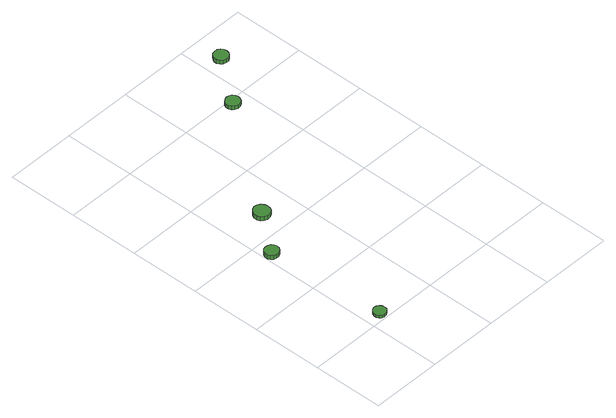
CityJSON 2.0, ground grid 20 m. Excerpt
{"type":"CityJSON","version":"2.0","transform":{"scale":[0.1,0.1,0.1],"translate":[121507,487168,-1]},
"CityObjects":{
"tree1":{"type":"SolitaryVegetationObject","attributes":{"function":"something"},"geometry":[{"type":"MultiSurface","lod":"1","boundaries":[[[0,1,2,3,4,5,6,7,8,9,10,11,12,13,14]],[[15,16,17,18,19,20,21,22,23,24,25,26,27,28,29]],[[0,29,28,1]],[[1,28,27,2]],[[2,27,26,3]],[[3,26,25,4]],[[4,25,24,5]],[[5,24,23,6]],[[6,23,22,7]],[[7,22,21,8]],[[8,21,20,9]],[[9,20,19,10]],[[10,19,18,11]],[[11,18,17,12]],[[12,17,16,13]],[[13,16,15,14]],[[14,15,29,0]]]}]},
"tree2":{"type":"SolitaryVegetationObject","attributes":{"function":"something"},"geometry":[{"type":"MultiSurface","lod":"1","boundaries":[[[30,31,32,33,34,35,36,37,38,39,40,41,42,43,44]],[[45,46,47,48,49,50,51,52,53,54,55,56,57,58,59]],[[30,59,58,31]],[[31,58,57,32]],[[32,57,56,33]],[[33,56,55,34]],[[34,55,54,35]],[[35,54,53,36]],[[36,53,52,37]],[[37,52,51,38]],[[38,51,50,39]],[[39,50,49,40]],[[40,49,48,41]],[[41,48,47,42]],[[42,47,46,43]],[[43,46,45,44]],[[44,45,59,30]]]}]},
"tree3":{"type":"SolitaryVegetationObject","attributes":{"function":"something"},"geometry":[{"type":"MultiSurface","lod":"1","boundaries":[[[60,61,62,63,64,65,66,67,68,69,70,71,72,73,74]],[[75,76,77,78,79,80,81,82,83,84,85,86,87,88,89]],[[60,89,88,61]],[[61,88,87,62]],[[62,87,86,63]],[[63,86,85,64]],[[64,85,84,65]],[[65,84,83,66]],[[66,83,82,67]],[[67,82,81,68]],[[68,81,80,69]],[[69,80,79,70]],[[70,79,78,71]],[[71,78,77,72]],[[72,77,76,73]],[[73,76,75,74]],[[74,75,89,60]]]}]},
"tree4":{"type":"SolitaryVegetationObject","attributes":{"function":"something"},"geometry":[{"type":"MultiSurface","lod":"1","boundaries":[[[90,91,92,93,94,95,96,97,98,99,100,101,102,103,104]],[[105,106,107,108,109,110,111,112,113,114,115,116,117,118,119]],[[90,119,118,91]],[[91,118,117,92]],[[92,117,116,93]],[[93,116,115,94]],[[94,115,114,95]],[[95,114,113,96]],[[96,113,112,97]],[[97,112,111,98]],[[98,111,110,99]],[[99,110,109,100]],[[100,109,108,101]],[[101,108,107,102]],[[102,107,106,103]],[[103,106,105,104]],[[104,105,119,90]]]}]},
"tree5":{"type":"SolitaryVegetationObject","attributes":{"function":"something"},"geometry":[{"type":"MultiSurface","lod":"1","boundaries":[[[120,121,122,123,124,125,126,127,128,129,130,131,132,133,134]],[[135,136,137,138,139,140,141,142,143,144,145,146,147,148,149]],[[120,149,148,121]],[[121,148,147,122]],[[122,147,146,123]],[[123,146,145,124]],[[124,145,144,125]],[[125,144,143,126]],[[126,143,142,127]],[[127,142,141,128]],[[128,141,140,129]],[[129,140,139,130]],[[130,139,138,131]],[[131,138,137,132]],[[132,137,136,133]],[[133,136,135,134]],[[134,135,149,120]]]}]}
},
"vertices":[
[63,23,14],[62,30,14],[57,36,14],[51,40,14],[43,41,14],[36,38,14],[31,33,14],[28,26,14],[28,19,14],[31,12,14],[36,7,14],[43,5,14],[51,6,14],[57,9,14],[62,15,14],[62,15,6],[57,9,6],[51,6,6],[43,5,6],[36,7,6],[31,12,6],[28,19,6],[28,26,6],[31,33,6],[36,38,6],[43,41,6],[51,40,6],[57,36,6],[62,30,6],[63,23,6],
[42,356,20],[40,364,20],[36,370,20],[28,374,20],[20,375,20],[12,373,20],[6,367,20],[3,360,20],[3,351,20],[6,344,20],[12,338,20],[20,336,20],[28,337,20],[36,341,20],[40,347,20],[40,347,7],[36,341,7],[28,337,7],[20,336,7],[12,338,7],[6,344,7],[3,351,7],[3,360,7],[6,367,7],[12,373,7],[20,375,7],[28,374,7],[36,370,7],[40,364,7],[42,356,7],
[128,465,25],[126,474,25],[121,482,25],[113,487,25],[103,488,25],[94,485,25],[87,479,25],[83,470,25],[83,460,25],[87,452,25],[94,445,25],[103,442,25],[113,443,25],[121,448,25],[126,456,25],[126,456,12],[121,448,12],[113,443,12],[103,442,12],[94,445,12],[87,452,12],[83,460,12],[83,470,12],[87,479,12],[94,485,12],[103,488,12],[113,487,12],[121,482,12],[126,474,12],[128,465,12],
[369,785,21],[367,793,21],[363,800,21],[355,804,21],[347,805,21],[339,802,21],[333,797,21],[330,789,21],[330,781,21],[333,773,21],[339,768,21],[347,765,21],[355,766,21],[363,770,21],[367,777,21],[367,777,9],[363,770,9],[355,766,9],[347,765,9],[339,768,9],[333,773,9],[330,781,9],[330,789,9],[333,797,9],[339,802,9],[347,805,9],[355,804,9],[363,800,9],[367,793,9],[369,785,9],
[473,919,18],[471,927,18],[466,934,18],[459,939,18],[450,939,18],[442,937,18],[436,931,18],[432,923,18],[432,915,18],[436,907,18],[442,901,18],[450,899,18],[459,899,18],[466,904,18],[471,911,18],[471,911,6],[466,904,6],[459,899,6],[450,899,6],[442,901,6],[436,907,6],[432,915,6],[432,923,6],[436,931,6],[442,937,6],[450,939,6],[459,939,6],[466,934,6],[471,927,6],[473,919,6]
]}
